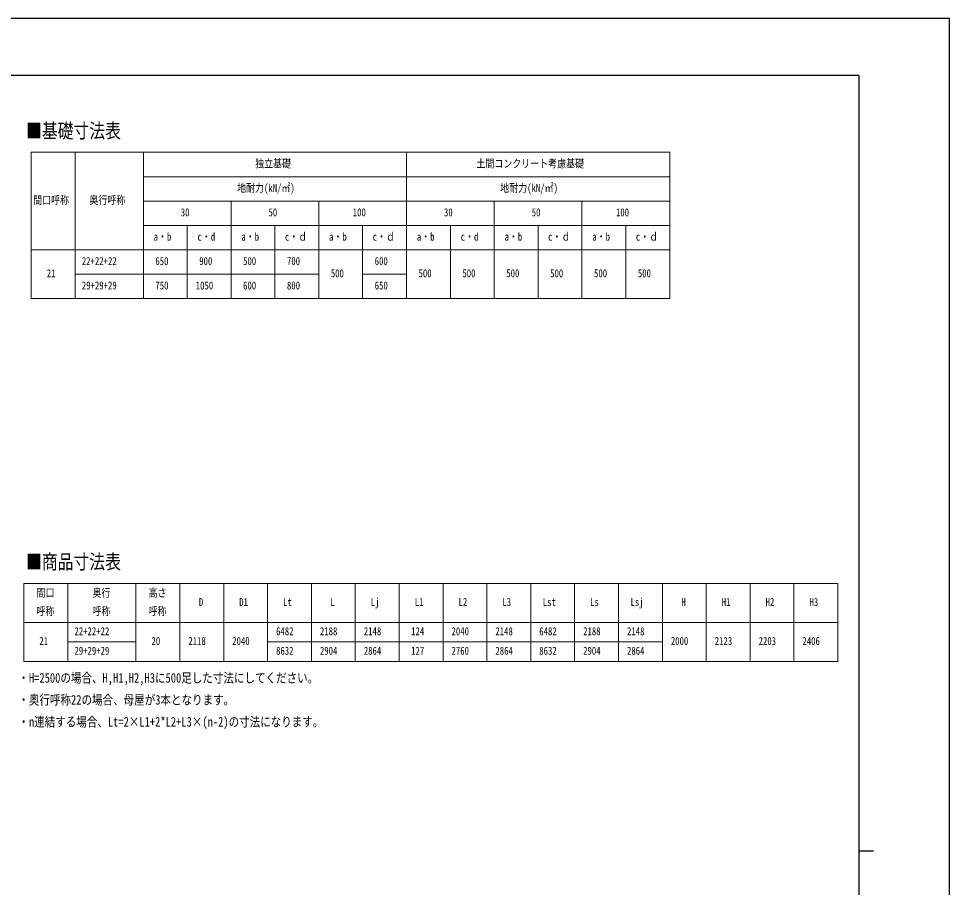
# Model space of a CAD drawing. Units: millimetres, scale not verified. Extents: x -12615 to 12615, y -8910 to 8910.
# Drawn here: x 3067 to 12615, y 0 to 8910 of the extents above; entities that cross this region are included whole.
import ezdxf
from ezdxf.enums import TextEntityAlignment as Align

# ---------------------------------------------------------------- set-up
doc = ezdxf.new("R2010")
doc.units = ezdxf.units.MM
doc.header["$LTSCALE"] = 40
doc.layers.add('0-1_TABLE1', color=7, linetype='Continuous', lineweight=18)
doc.layers.add('0-2_USER1', color=3, linetype='Continuous')
doc.layers.add('0-7_YKK_ZWAK', color=7, linetype='Continuous')
doc.styles.add('ＭＳ ゴシック', font='')
doc.styles.get('ＭＳ ゴシック').set_extended_font_data('MS Gothic')

msp = doc.modelspace()

# ---------------------------------------------------------------- linework, layer by layer
at = {"layer": '0-1_TABLE1'}
for p, q in [((3196.14, 7538.73), (9746.14, 7538.73)), ((3196.14, 7538.73), (3196.14, 6038.73)), ((3646.14, 7538.73), (3646.14, 6038.73)), ((7046.14, 7538.73), (7046.14, 6038.73)), ((4346.14, 7288.73), (9746.14, 7288.73)), ((4346.14, 7038.73), (9746.14, 7038.73)), ((6146.14, 7038.73), (6146.14, 6038.73)), ((7946.14, 7038.73), (7946.14, 6038.73)), ((8846.14, 7038.73), (8846.14, 6038.73)), ((4346.14, 6788.73), (9746.14, 6788.73)), ((4796.14, 6788.73), (4796.14, 6038.73)), ((6596.14, 6788.73), (6596.14, 6038.73)), ((7496.14, 6788.73), (7496.14, 6038.73)), ((8396.14, 6788.73), (8396.14, 6038.73)), ((9296.14, 6788.73), (9296.14, 6038.73)), ((3196.14, 6538.73), (9746.14, 6538.73)), ((3646.14, 6288.73), (6146.14, 6288.73)), ((6596.14, 6288.73), (7046.14, 6288.73)), ((3120.36, 3117.26), (11470.36, 3117.26)), ((3120.36, 3117.26), (3120.36, 2317.26)), ((3570.36, 3117.26), (3570.36, 2317.26)), ((4270.36, 3117.26), (4270.36, 2317.26)), ((4720.36, 3117.26), (4720.36, 2317.26)), ((5170.36, 3117.26), (5170.36, 2317.26)), ((5620.36, 3117.26), (5620.36, 2317.26)), ((6070.36, 3117.26), (6070.36, 2317.26)), ((6520.36, 3117.26), (6520.36, 2317.26)), ((6970.36, 3117.26), (6970.36, 2317.26)), ((7420.36, 3117.26), (7420.36, 2317.26)), ((7870.36, 3117.26), (7870.36, 2317.26)), ((8320.36, 3117.26), (8320.36, 2317.26)), ((8770.36, 3117.26), (8770.36, 2317.26)), ((9220.36, 3117.26), (9220.36, 2317.26)), ((9670.36, 3117.26), (9670.36, 2317.26)), ((10120.36, 3117.26), (10120.36, 2317.26)), ((10570.36, 3117.26), (10570.36, 2317.26)), ((11020.36, 3117.26), (11020.36, 2317.26)), ((11470.36, 3117.26), (11470.36, 2317.26)), ((3120.36, 2717.26), (11470.36, 2717.26)), ((3570.36, 2517.26), (4270.36, 2517.26)), ((5620.36, 2517.26), (9670.36, 2517.26)), ((3120.36, 2317.26), (11470.36, 2317.26))]:
    msp.add_line(p, q, dxfattribs=at)
for points in [[(4346.14, 7538.73), (4346.14, 6288.73), (4346.14, 6038.73)], [(9746.14, 7538.73), (9746.14, 7038.73), (9746.14, 6038.73)], [(5246.14, 7038.73), (5246.14, 6288.73), (5246.14, 6038.73)], [(5696.14, 6788.73), (5696.14, 6288.73), (5696.14, 6038.73)], [(3196.14, 6038.73), (3646.14, 6038.73), (7046.14, 6038.73), (9746.14, 6038.73)]]:
    msp.add_lwpolyline(points, dxfattribs=at)
at = {"layer": '0-7_YKK_ZWAK'}
for p, q in [((11685.06, 8325), (-11714.94, 8325)), ((11685.06, 8325), (11685.06, -7575)), ((11685.06, 375), (11835.06, 375))]:
    msp.add_line(p, q, dxfattribs=at)
msp.add_lwpolyline([(-12615, -8910), (12615, -8910), (12615, 8910), (-12615, 8910)], close=True, dxfattribs=at)

# ---------------------------------------------------------------- texts
at = {"layer": '0-1_TABLE1', "style": 'ＭＳ ゴシック', "width": 0.8}
for s, p in [('独立基礎', (5492.95, 7357.7)), ('土間コンクリート考慮基礎', (7762.68, 7357.7)), ('地耐力(kN/㎡)', (5307.7, 7107.7)), ('地耐力(kN/㎡)', (8007.7, 7107.7)), ('間口呼称', (3214.97, 6982.7)), ('奥行呼称', (3792.95, 6982.7)), ('30', (4730.4, 6857.7)), ('50', (5630.4, 6857.7)), ('100', (6494.55, 6857.7)), ('30', (7430.4, 6857.7)), ('50', (8330.4, 6857.7)), ('100', (9194.55, 6857.7)), ('a・b', (4451.62, 6607.7)), ('c・d', (4901.62, 6607.7)), ('a・b', (5351.62, 6607.7)), ('c・ｄ', (5798.63, 6607.7)), ('a・b', (6251.62, 6607.7)), ('c・ｄ', (6698.63, 6607.7)), ('a・b', (7151.62, 6607.7)), ('c・d', (7601.62, 6607.7)), ('a・b', (8051.62, 6607.7)), ('c・ｄ', (8498.63, 6607.7)), ('a・b', (8951.62, 6607.7)), ('c・ｄ', (9398.63, 6607.7)), ('22+22+22', (3715.27, 6357.7)), ('650', (4469.55, 6357.7)), ('900', (4919.55, 6357.7)), ('500', (5369.55, 6357.7)), ('700', (5819.55, 6357.7)), ('600', (6719.55, 6357.7)), ('21', (3355.4, 6232.7)), ('500', (6269.55, 6232.7)), ('500', (7169.55, 6232.7)), ('500', (7619.55, 6232.7)), ('500', (8069.55, 6232.7)), ('500', (8519.55, 6232.7)), ('500', (8969.55, 6232.7)), ('500', (9419.55, 6232.7)), ('29+29+29', (3715.27, 6107.7)), ('750', (4469.55, 6107.7)), ('1050', (4883.69, 6107.7)), ('600', (5369.55, 6107.7)), ('800', (5819.55, 6107.7)), ('650', (6719.55, 6107.7)), ('間口', (3249.74, 2954.61)), ('奥行', (3824.74, 2954.61)), ('高さ', (4399.74, 2954.61)), ('D', (4915.48, 2861.24)), ('D1', (5329.62, 2861.24)), ('Lt', (5779.62, 2861.24)), ('L', (6265.48, 2861.24)), ('Lj', (6679.62, 2861.24)), ('L1', (7129.62, 2861.24)), ('L2', (7579.62, 2861.24)), ('L3', (8029.62, 2861.24)), ('Lst', (8443.76, 2861.24)), ('Ls', (8929.62, 2861.24)), ('Lsj', (9343.76, 2861.24)), ('H', (9865.48, 2861.24)), ('H1', (10279.62, 2861.24)), ('H2', (10729.62, 2861.24)), ('H3', (11179.62, 2861.24)), ('呼称', (3249.74, 2767.86)), ('呼称', (3824.74, 2767.86)), ('呼称', (4399.74, 2767.86)), ('22+22+22', (3639.48, 2561.24)), ('6482', (5707.91, 2561.24)), ('2188', (6157.91, 2561.24)), ('2148', (6607.91, 2561.24)), ('124', (7093.76, 2561.24)), ('2040', (7507.91, 2561.24)), ('2148', (7957.91, 2561.24)), ('6482', (8407.91, 2561.24)), ('2188', (8857.91, 2561.24)), ('2148', (9307.91, 2561.24)), ('21', (3279.62, 2461.24)), ('20', (4429.62, 2461.24)), ('2118', (4807.91, 2461.24)), ('2040', (5257.91, 2461.24)), ('2000', (9757.91, 2461.24)), ('2123', (10207.91, 2461.24)), ('2203', (10657.91, 2461.24)), ('2406', (11107.91, 2461.24)), ('29+29+29', (3639.48, 2361.24)), ('8632', (5707.91, 2361.24)), ('2904', (6157.91, 2361.24)), ('2864', (6607.91, 2361.24)), ('127', (7093.76, 2361.24)), ('2760', (7507.91, 2361.24)), ('2864', (7957.91, 2361.24)), ('8632', (8407.91, 2361.24)), ('2904', (8857.91, 2361.24)), ('2864', (9307.91, 2361.24))]:
    msp.add_text(s, height=82.15, dxfattribs=at).set_placement(p, align=Align.BOTTOM_LEFT)
at = {"layer": '0-2_USER1', "style": 'ＭＳ ゴシック', "width": 0.8}
for s, height, p in [('■基礎寸法表', 148.5, (3143.52, 7640.89)), ('■商品寸法表', 148.5, (3143.52, 3220.74)), ('・H=2500の場合、H,H1,H2,H3に500足した寸法にしてください。', 98.97, (3064.21, 2069.53)), ('・奥行呼称22の場合、母屋が3本となります。', 98.97, (3064.21, 1844.53)), ('・n連結する場合、Lt=2×L1+2*L2+L3×(n-2)の寸法になります。', 98.97, (3064.21, 1619.53))]:
    msp.add_text(s, height=height, dxfattribs=at).set_placement(p, align=Align.BOTTOM_LEFT)

doc.saveas('drawing.dxf')
